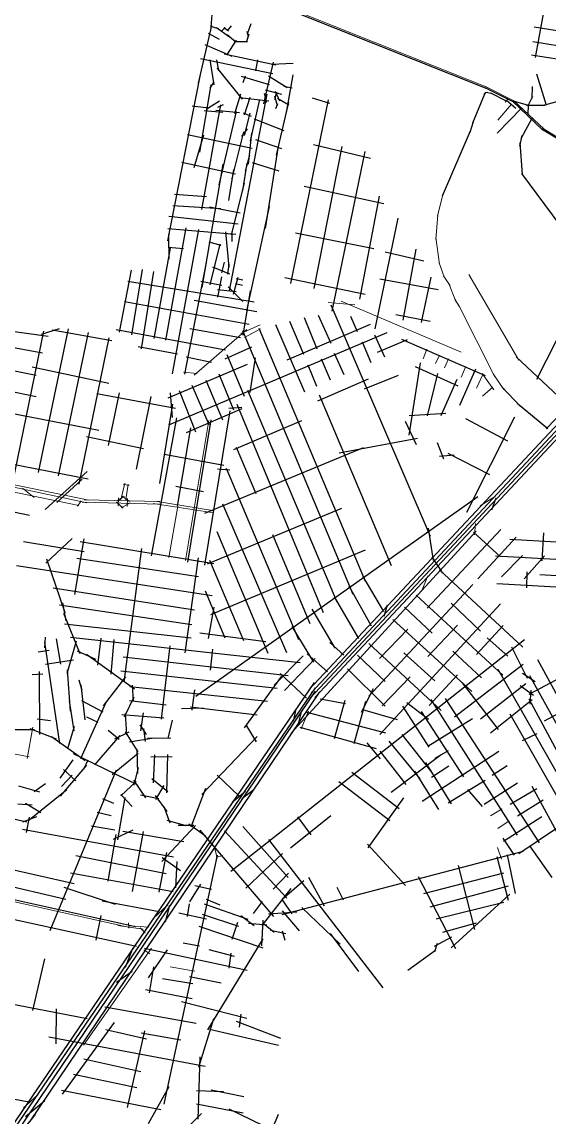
# Model space of a CAD drawing. Header units: inches. Extents: x 723419 to 759401, y 6910722 to 6968430.
# Drawn here: x 729390 to 731647, y 6939397 to 6944091 of the extents above; entities that cross this region are included whole.
import ezdxf

# ---------------------------------------------------------------- set-up
doc = ezdxf.new("R2010")
doc.units = ezdxf.units.IN
doc.header["$MEASUREMENT"] = 0
doc.layers.add('Linhas Axiais - Palhoca', color=3, linetype='Continuous', lineweight=60)
doc.layers.add('Linhas Axiais - Sao Jose', color=5, linetype='Continuous', lineweight=60)

msp = doc.modelspace()

# ---------------------------------------------------------------- linework, layer by layer
at = {"layer": 'Linhas Axiais - Palhoca', "linetype": 'Continuous', "lineweight": 25}
for p, q in [((730202.8, 6944121.5), (730197.8, 6944052.5)), ((730369.7, 6944082.5), (730354.4, 6944038.8)), ((730202.3, 6944075.2), (730144.6, 6943827.8)), ((730187.7, 6944043.1), (730234.7, 6944016)), ((730197.4, 6944072.5), (730229.9, 6944062.8)), ((730223, 6944066.4), (730279.1, 6944027.4)), ((730243, 6944049.8), (730259.7, 6944066.9)), ((730254.2, 6944066.4), (730274.7, 6944053)), ((730270.6, 6944052.3), (730287, 6944074.3)), ((730351.2, 6944004.1), (730362.4, 6944039.3)), ((730360.8, 6944026.4), (730354, 6944049.5)), ((730173.8, 6943994.1), (730288.6, 6943944)), ((730267.1, 6943948.7), (730308.3, 6944012.9)), ((730306.1, 6944004.3), (730269.3, 6944034.7)), ((730299.4, 6944006.3), (730356.4, 6944007.2)), ((730256.4, 6943954.3), (730476.6, 6943906.8)), ((730154.3, 6943933.5), (730464.4, 6943869.7)), ((730194.8, 6943928.3), (730212, 6943820.8)), ((730223.4, 6943928.6), (730231.3, 6943881.1)), ((730398.3, 6943928.4), (730390.9, 6943881.5)), ((730465.3, 6943918.5), (730424.3, 6943739.9)), ((730459.2, 6943909.6), (730551.2, 6943913.8)), ((730151.4, 6943858.3), (730013.6, 6943152.3)), ((730334.3, 6943759.3), (730225.6, 6943894)), ((730329.4, 6943857.5), (730448.8, 6943822.4)), ((730337.4, 6943831.2), (730348.1, 6943860.2)), ((730445.7, 6943860.1), (730525.7, 6943810)), ((730549.5, 6943863.6), (730521.7, 6943702.6)), ((730199.5, 6943821.5), (730150.6, 6943532.7)), ((730211.5, 6943833.4), (730194.1, 6943806.4)), ((730512.1, 6943815.9), (730546.6, 6943808)), ((730279.4, 6942937.5), (730440.8, 6943780.9)), ((730325.9, 6943780.9), (730300.6, 6943696.7)), ((730446.6, 6943750.7), (730322.1, 6943765.8)), ((730366.5, 6943766.8), (730341.4, 6943690.4)), ((730368.3, 6943580.5), (730408.9, 6943758.3)), ((730427.9, 6943785.2), (730437.9, 6943746.4)), ((730431.7, 6943798.9), (730501.5, 6943781.1)), ((730471.3, 6943774.2), (730483.4, 6943732.3)), ((730480.3, 6943789.9), (730471.6, 6943756.7)), ((730474.6, 6943793.2), (730492.9, 6943753.1)), ((730483.9, 6943763.8), (730533.5, 6943734.7)), ((730540.8, 6942968.9), (730702.1, 6943756.1)), ((730633.5, 6943765), (730707.1, 6943742.2)), ((730119.1, 6943731), (730190.4, 6943722.1)), ((730159.9, 6943287.1), (730241.6, 6943734.9)), ((730170.9, 6943711.6), (730250, 6943703.8)), ((730179.6, 6943717), (730235.6, 6943751.8)), ((730220.2, 6943712.9), (730321.3, 6943702.5)), ((730228.6, 6943724.6), (730253.9, 6943736.9)), ((730307.6, 6943707.1), (730233.4, 6943392.5)), ((730484.1, 6943740.1), (730475.6, 6943717.8)), ((730531, 6943747.2), (730478.9, 6943520.2)), ((730337.5, 6943700.9), (730371.8, 6943686.3)), ((730365.5, 6943699.9), (730341.9, 6943604.2)), ((730384.5, 6943675.6), (730511.4, 6943624.8)), ((730339, 6943620.2), (730288.3, 6943420.2)), ((730331.2, 6943599.5), (730356, 6943633.1)), ((730360.3, 6943480.7), (730374, 6943614)), ((730099.5, 6943608.2), (730376.6, 6943549.3)), ((730128.3, 6943467.3), (730169.3, 6943606.8)), ((730389.6, 6943586.3), (730502, 6943548.7)), ((730347.9, 6943451.6), (730365.4, 6943520.3)), ((730487.7, 6943558.2), (730430.9, 6943205.2)), ((730638.5, 6943565.2), (730882.4, 6943506.8)), ((730759.2, 6943556.3), (730639.8, 6942948.6)), ((730717.8, 6942850.7), (730859.5, 6943534.8)), ((730075, 6943489.6), (730305.3, 6943439.2)), ((730250.7, 6943480.6), (730161, 6942953)), ((730336.2, 6943368.4), (730355, 6943485)), ((730376, 6943488.3), (730490.2, 6943452.5)), ((730295.8, 6943458.7), (730274.7, 6943325.1)), ((730287.6, 6943178.6), (730343.3, 6943400.2)), ((730597.9, 6943386.3), (730939.5, 6943312.7)), ((730043.3, 6943352.5), (730179.9, 6943342)), ((730919.2, 6943343.2), (730835.4, 6942902.9)), ((730036.7, 6943303.7), (730241.6, 6943291.4)), ((730192.9, 6943297.9), (730325.2, 6943272)), ((730449, 6943299.1), (730352.2, 6942852.1)), ((730018.8, 6943257.4), (730315.5, 6943224.7)), ((730903.2, 6942774.7), (731000.9, 6943249.3)), ((730091.9, 6943207.7), (730005, 6942726.3)), ((730015.3, 6943205.8), (730305.8, 6943180.6)), ((730034.9, 6942582.8), (730147.7, 6943200.3)), ((730261.6, 6943190.9), (730276.5, 6943039.2)), ((730289.5, 6943192.5), (730288.6, 6943150.1)), ((730017.3, 6943181), (730019.9, 6943074.4)), ((730190.8, 6943147.5), (730242.4, 6943133.4)), ((730561.1, 6943187.1), (730896.3, 6943119.9)), ((729955.8, 6942733.7), (730026.3, 6943121.6)), ((730016.1, 6943125.4), (730081.4, 6943119.3)), ((730195.7, 6942963.2), (730239.3, 6943138.3)), ((730945.8, 6943105.3), (731111.2, 6943066.5)), ((731076.1, 6943116.6), (731021, 6942812.2)), ((730087.7, 6942580.3), (730180.9, 6943060)), ((730246.3, 6943015.2), (730258.2, 6943061.5)), ((730276.5, 6943051.9), (730271, 6943010)), ((729858.2, 6943026.3), (729807.2, 6942760.9)), ((729904.8, 6943029.5), (729859.5, 6942749.9)), ((729953.9, 6943020.5), (729900.2, 6942689.2)), ((730206.3, 6943041), (730278.6, 6943010.9)), ((729843.6, 6942979.5), (730384.4, 6942891.1)), ((730155.7, 6942978.9), (730246.3, 6942961.8)), ((730245.2, 6942997.9), (730227, 6942911.6)), ((730296.5, 6942924.2), (730315.8, 6942996.1)), ((730305.2, 6942968.8), (730334, 6942961.8)), ((730307.7, 6942990.9), (730335.4, 6942984.6)), ((730515.4, 6942995.5), (730859.5, 6942924.5)), ((730922, 6942990.1), (731172.7, 6942943.7)), ((731101.2, 6942802.2), (731142.6, 6942996.3)), ((730227.3, 6942944.2), (730307.7, 6942935.5)), ((730273.7, 6942955.4), (730335.8, 6942892.7)), ((730336.8, 6942747.5), (730368.6, 6942937.4)), ((729828.9, 6942891.7), (730363.3, 6942794.5)), ((730127.2, 6942898.7), (730396.1, 6942849.5)), ((730713.1, 6942878.3), (731137.7, 6941886.7)), ((730599, 6942823.9), (730653.5, 6942690.1)), ((730659.1, 6942834.3), (730712.8, 6942713.3)), ((730796.4, 6942829.9), (730825, 6942763.8)), ((730990.9, 6942837.3), (731137.6, 6942808.5)), ((729502.1, 6942742.7), (729062.6, 6942803.6)), ((729588.7, 6942775.4), (729460.2, 6942159.1)), ((729474.3, 6942752), (729551.1, 6942776.1)), ((729519.4, 6942770.8), (729775.6, 6942724.8)), ((729793.8, 6942772.8), (730261.7, 6942685.6)), ((730108.4, 6942776.9), (730326.2, 6942738.2)), ((730334.1, 6942768.3), (730806.4, 6941638.6)), ((730404.6, 6942777.6), (730860.4, 6941694.3)), ((730475.5, 6942793.4), (730599.8, 6942505.1)), ((730525.2, 6942642.9), (730882, 6942794.5)), ((730536.5, 6942807.9), (730595.8, 6942666.9)), ((729310.5, 6941914), (729484, 6942764.9)), ((729547.5, 6942145.5), (729674.8, 6942759.2)), ((729635.5, 6942109.7), (729763.7, 6942737)), ((730019.6, 6942363.5), (730954.5, 6942759.4)), ((730900.3, 6942750.2), (730942.8, 6942655.7)), ((731039.5, 6942728), (730910.8, 6942674.1)), ((731375.4, 6942573.9), (731016.3, 6942728.9)), ((729477.8, 6942671.3), (729206.6, 6942720.7)), ((729888.6, 6942699.8), (730055.9, 6942668.7)), ((730260.6, 6942646.5), (730374.4, 6942697.8)), ((730847.4, 6942719), (730884.3, 6942630.9)), ((729451.5, 6942575.4), (729166.6, 6942631.1)), ((730093.6, 6942654.7), (730201.5, 6942633)), ((730267.8, 6942665.8), (730341.5, 6942487.2)), ((730388.6, 6942651.1), (730365.6, 6942501.7)), ((730671.9, 6942646.1), (730709.6, 6942556.4)), ((730726.4, 6942670.9), (730768.1, 6942578.8)), ((731095.2, 6942629.8), (731047, 6942319.7)), ((729434.1, 6942612.2), (729762.1, 6942541.9)), ((730354.3, 6942621.7), (730015.3, 6942478.4)), ((730233.3, 6942581.7), (730295.8, 6942428.7)), ((730614.2, 6942621.3), (730651.9, 6942529.2)), ((731074.5, 6942613.4), (731256.6, 6942530.7)), ((731169.3, 6942583.2), (731124.7, 6942401.8)), ((731331.5, 6942602.8), (731263.9, 6942446)), ((729185.6, 6942539.7), (729451.5, 6942485.2)), ((730117.9, 6942534.4), (730191.1, 6942365.4)), ((730177.2, 6942555.2), (730248.5, 6942384.7)), ((730657, 6942467.3), (730874.4, 6942560.2)), ((730856.3, 6942518.5), (731002.3, 6942577.2)), ((731252, 6942557.5), (731184.1, 6942402.4)), ((729710.5, 6942497.4), (730047.9, 6942435.4)), ((729807.2, 6942500.6), (729759.9, 6942274.9)), ((730024.8, 6942500.5), (730033.2, 6942395.5)), ((730063.4, 6942511.2), (730133.9, 6942333.4)), ((730356.3, 6942512.1), (730738.3, 6941604.6)), ((730972.4, 6941759.3), (730663.7, 6942490.5)), ((729719.9, 6942340), (729178.5, 6942445)), ((729942.8, 6942485.9), (729878.7, 6942174.1)), ((730034.3, 6942452.2), (729978.6, 6942111.7)), ((730680.8, 6941557.9), (730311.1, 6942450.9)), ((730052.4, 6942393.3), (729944, 6941801.7)), ((730094.7, 6942331.6), (730332.7, 6942434.1)), ((730279.8, 6942423.7), (730171.6, 6941762.5)), ((730276.6, 6942435.9), (730331.1, 6942439.1)), ((731048.3, 6942403.6), (731204.6, 6942413.2)), ((731498.6, 6942396.7), (731294.2, 6941987.4)), ((730111.3, 6942351), (730055.5, 6942015.5)), ((730100.2, 6941775.3), (730200.4, 6942384.6)), ((730587.3, 6942380.8), (730296.2, 6942256.8)), ((731030.4, 6942379.4), (731078.6, 6942279.9)), ((731288.6, 6942390.2), (731468.6, 6942295.6)), ((729910.2, 6942260.2), (729666.3, 6942311.7)), ((730748.3, 6942243.4), (731083.5, 6942306.5)), ((728950.3, 6942272.3), (729673.4, 6942132.8)), ((730173.4, 6941985.3), (730851.9, 6942266.1)), ((730307.5, 6942268.7), (730392, 6942069.3)), ((731167.7, 6942288.1), (731194.9, 6942217.8)), ((729998.8, 6942238.7), (730255.3, 6942191.5)), ((731178, 6942230), (731240.8, 6942235.6)), ((731213.6, 6942242.2), (731392.7, 6942151.3)), ((729670.2, 6942163.2), (729489.3, 6942001.5)), ((730226.9, 6942175.3), (730280.4, 6942170.7)), ((730264.6, 6942177.4), (730574.9, 6941443.2)), ((728853.2, 6942094.5), (729423, 6941975.9)), ((730049.3, 6942101.2), (730168.1, 6942078.1)), ((731342, 6942055), (730135, 6941199)), ((730524.4, 6941387), (730251, 6942024.1)), ((730185.4, 6941767.7), (730760.2, 6942006)), ((729605.7, 6941876.6), (729492, 6941771.1)), ((730224.5, 6941906.3), (730443.4, 6941385.2)), ((730623.8, 6941510.6), (730464.3, 6941892.6)), ((731440.2, 6941915.3), (731124.8, 6941577.7)), ((731129, 6941921.5), (731151.1, 6941782.2)), ((731323.8, 6941903.2), (731438.9, 6941797.7)), ((731341.4, 6941704.1), (731506.4, 6941881.6)), ((731623.6, 6941901.4), (731616.3, 6941780.7)), ((729396.7, 6941864.1), (729656.7, 6941820.6)), ((729655.9, 6941875.2), (729615.8, 6941636.6)), ((729639.1, 6941863.1), (730212.3, 6941769.9)), ((729901.5, 6941834.2), (729826.1, 6941262)), ((731479.7, 6941873.3), (731875.8, 6941851.3)), ((729494.9, 6941788.8), (729573.3, 6941559.7)), ((729626, 6941792.4), (730146.7, 6941713.5)), ((730089.6, 6941385.9), (730145.6, 6941793.7)), ((730340.8, 6941437.3), (730194.8, 6941782.8)), ((730198.8, 6941550.5), (730861.1, 6941828.6)), ((731144.8, 6941798.1), (731190.5, 6941728.2)), ((731418.2, 6941802.6), (731888.9, 6941776)), ((731443.2, 6941712.2), (731533.4, 6941803.2)), ((731628.1, 6941802.3), (731540.6, 6941704.1)), ((729366.5, 6941760.6), (730204.9, 6941631.9)), ((731178.6, 6941742.9), (731535.3, 6941410.9)), ((730849.8, 6941713.6), (730938.3, 6941564.2)), ((731551.4, 6941733.9), (731550.5, 6941665.4)), ((731607.6, 6941722.6), (732271.6, 6941681.2)), ((729523.4, 6941665.5), (730129.2, 6941570.4)), ((730174.3, 6941651.7), (730258.4, 6941450.3)), ((730789.5, 6941673.9), (730884.8, 6941502.3)), ((730875.5, 6941200.4), (731320.5, 6941679.8)), ((731424, 6941683.3), (732293.6, 6941635.5)), ((729563.7, 6941601), (729578.5, 6941523.5)), ((730726.7, 6941626.6), (730831.8, 6941447.7)), ((731438.7, 6941596.2), (730922.2, 6941036.5)), ((731077.4, 6941633.8), (731449, 6941291.5)), ((731228.5, 6941599.9), (731353.8, 6941480.1)), ((729551.3, 6941592.8), (730117.8, 6941508.3)), ((729568.2, 6941556), (729637.6, 6941383.9)), ((730211.5, 6941581.9), (730187.7, 6941448.3)), ((730631.8, 6941573.7), (730729.6, 6941407.1)), ((730953.7, 6941590.2), (730939, 6941542.3)), ((731028.4, 6941581.9), (731146.5, 6941471.1)), ((729573, 6941510.7), (730115.5, 6941450.8)), ((730977.5, 6941528.9), (731316.3, 6941220.8)), ((731128.4, 6941371.1), (731254.7, 6941505.3)), ((731336.3, 6941379.1), (731451, 6941503.5)), ((729489.9, 6941453.8), (729486.6, 6941408)), ((729598.8, 6941454.4), (730581.2, 6941344.6)), ((730152.4, 6941472.5), (730434.6, 6941434.9)), ((730546.1, 6941499.3), (730639.1, 6941347.2)), ((730921.1, 6941363), (731041.9, 6941487.3)), ((729487.1, 6941432.3), (729551.3, 6940998.5)), ((729536.5, 6941446.7), (729555.5, 6941337.6)), ((729622.9, 6941436.5), (729583.2, 6941296.4)), ((729728.7, 6941449.1), (729714.4, 6941334.2)), ((729783.9, 6941443.7), (729770.4, 6941295.3)), ((730022.8, 6941416.5), (729987, 6941102.1)), ((731541.8, 6941442.3), (730284.8, 6940449.2)), ((730707.9, 6941431.1), (730767.7, 6941376.9)), ((730875.1, 6941426.4), (731185.3, 6941139)), ((731382.7, 6941450.4), (731470.1, 6941372)), ((731486.7, 6941412.5), (731552.8, 6941278.4)), ((729459.5, 6941391.4), (729506.5, 6941398.6)), ((729627.3, 6941394.9), (729704.8, 6941358.8)), ((729666.4, 6941380.9), (729872.7, 6941232.8)), ((729823.2, 6941369.2), (730530.1, 6941288.9)), ((730205.5, 6941402.6), (730195.5, 6941311.6)), ((730595, 6941373.7), (730470.7, 6941247.5)), ((730514.1, 6941224.5), (730645.6, 6941361.9)), ((730611.8, 6941382.8), (730698.6, 6941304.5)), ((730826.4, 6941376.7), (730945.4, 6941263.1)), ((731024.7, 6941387), (731157.3, 6941266.3)), ((731234.8, 6941393.6), (731357.4, 6941280.1)), ((729491.4, 6941337.3), (729611.6, 6941356.4)), ((729584.3, 6941313.2), (729597.4, 6941136.1)), ((730784, 6941318.5), (730944.8, 6941157.7)), ((731242.2, 6941111.9), (731536.5, 6941337.3)), ((731427, 6941317.2), (731782.4, 6940690.7)), ((732717.8, 6941337.6), (731518.2, 6940524.6)), ((731840.3, 6940910.5), (731598.9, 6941356.9)), ((729433.5, 6941294.1), (729479.9, 6941296.3)), ((729464.5, 6941306.8), (729466.1, 6941036.1)), ((729647.8, 6941225.3), (729636, 6941269)), ((729739.2, 6941159.3), (729835.4, 6941283.2)), ((729814.4, 6941310), (730483.2, 6941234.8)), ((730343.7, 6941064.8), (730502.9, 6941286.3)), ((730495.7, 6941298.1), (730608.5, 6941192)), ((730933.2, 6941158.9), (731051.8, 6941283.5)), ((731133.8, 6941160.9), (731254.6, 6941291.6)), ((731534, 6941299.1), (731587.8, 6941264.2)), ((731561.8, 6941209.7), (731698.6, 6941282.9)), ((731798.6, 6940865.5), (731565.2, 6941288.5)), ((730646, 6941236.7), (729176, 6939082)), ((729193.5, 6939130.8), (730643.4, 6941259.2)), ((729216, 6939105.6), (730647.7, 6941222.7)), ((730664.5, 6941220.1), (729423, 6939376.1)), ((729661.2, 6941098.9), (729643.8, 6941249.4)), ((729852.1, 6941241.8), (730441.5, 6941179)), ((729861.8, 6941247.6), (729865.9, 6941179.1)), ((730129.1, 6941228.2), (730117.3, 6941140.2)), ((730843.7, 6941132.4), (730894.9, 6941233.4)), ((731430.7, 6941058.5), (731276.5, 6941258.5)), ((731353, 6941103.4), (731547.6, 6941255.7)), ((731522.9, 6941246.6), (731580, 6941205.8)), ((731569.6, 6941226.5), (731564.4, 6941166.9)), ((729591.9, 6941180.5), (729613.1, 6941052.2)), ((729642.2, 6940933.9), (729750.8, 6941175.6)), ((729645.2, 6941182.2), (729736.2, 6941133.8)), ((729868.7, 6941197.1), (729827.6, 6941111.3)), ((729850.2, 6941182.4), (730007.5, 6941164.2)), ((730775.2, 6941168.7), (730666.4, 6941187.3)), ((730772.4, 6941182.2), (730727, 6941018.3)), ((730812, 6940998.3), (730862.5, 6941179.7)), ((731037.6, 6941173.6), (731131.1, 6941101.6)), ((731141.2, 6941186.4), (731510.6, 6940605.4)), ((731605.5, 6940572.5), (731203.4, 6941190.3)), ((731396.5, 6941043.2), (731575.4, 6941187)), ((731814.9, 6940714.9), (731561.3, 6941188.7)), ((729832.6, 6941126.9), (729837.5, 6941035.6)), ((729908.7, 6941129.7), (729898.4, 6941052.5)), ((730073.3, 6941148.4), (730166.6, 6941151.3)), ((730112, 6941155.4), (730397.4, 6941120.3)), ((730562.4, 6941145), (730551.6, 6941093.4)), ((730587.3, 6941139.2), (730570.8, 6941076.2)), ((730609.7, 6941132.4), (730946.2, 6941043.6)), ((730848.6, 6941144.4), (730996.8, 6941100.3)), ((731020.1, 6941157.7), (731132.8, 6940981.9)), ((731100, 6941135.1), (731280.5, 6940854.8)), ((731627, 6941095.3), (731725.9, 6941147.6)), ((729455.6, 6941103.5), (729513.1, 6941096.3)), ((729666.8, 6941112.1), (729715.3, 6941089.1)), ((729817.9, 6941122), (729998.1, 6941107.9)), ((730033.2, 6941098), (730014.7, 6941019.1)), ((730349.4, 6941078.7), (730392.9, 6941004.5)), ((731319.4, 6941103.7), (731127.6, 6940984.5)), ((731744.1, 6940660.5), (731480.9, 6941124.3)), ((729350.5, 6941058.7), (729443.4, 6941058.7)), ((729537.8, 6941016.4), (729425.5, 6941060.9)), ((729613.8, 6941071.1), (729584.7, 6940975)), ((729701.9, 6940906.5), (729810.3, 6941032.4)), ((729759.1, 6941055.2), (729806.4, 6941017.1)), ((729787.3, 6941018), (729849.8, 6941047.5)), ((729832.6, 6941047.5), (729886.5, 6940961.8)), ((729895.5, 6941077.4), (729921.5, 6941036.2)), ((729910.5, 6941061.8), (729917.2, 6941006.7)), ((730580.3, 6941068.3), (730906.3, 6940976.4)), ((731016.2, 6941037.2), (731139.4, 6940881.1)), ((731533.9, 6941010.3), (731596.5, 6941040.8)), ((729517, 6941027.5), (729661.2, 6940925)), ((729851.1, 6941005.3), (729954.9, 6941022.3)), ((729927.9, 6941020.6), (730027.2, 6941022)), ((730160.1, 6940779.5), (730397.3, 6941027.7)), ((730867.5, 6941000.2), (730924.5, 6940931.9)), ((730961.3, 6941007.3), (731094.2, 6940846.1)), ((729885, 6940820.8), (729610.7, 6940953.7)), ((729776.3, 6940864.5), (729888.1, 6940956.5)), ((729882, 6940973.7), (729885.7, 6940869.9)), ((729942, 6940940.8), (730033, 6940942.3)), ((729958, 6940948.8), (729951.9, 6940830)), ((730010.9, 6940786.7), (730015.5, 6940950.7)), ((730922, 6940965.5), (731034.5, 6940821.8)), ((730971.4, 6940789.3), (731184.9, 6940950.7)), ((731432.1, 6940963.4), (731103.8, 6940750.1)), ((731159.2, 6940935.5), (731217.2, 6940967.8)), ((729608.5, 6940927.6), (729552.9, 6940849.6)), ((729554.8, 6940772.8), (729668.1, 6940904.7)), ((729655.3, 6940887.6), (729673.2, 6940927.6)), ((729888.1, 6940894.9), (729870, 6940819.2)), ((731117.7, 6940916), (731228.4, 6940739.9)), ((731144.2, 6940853.9), (731217.4, 6940901.8)), ((731403.8, 6940862.5), (731467.1, 6940903.4)), ((729511.7, 6940197), (729795.1, 6940885.4)), ((729604.7, 6940862.9), (729559.6, 6940813.7)), ((729568.4, 6940886.8), (729621.2, 6940838.3)), ((729946.2, 6940847.5), (730015.5, 6940792.8)), ((730225.5, 6940862.9), (730319.5, 6940773)), ((730803.3, 6940874.8), (731005.4, 6940719.6)), ((731071, 6940879.8), (731174.3, 6940715.4)), ((729374.9, 6940816.9), (729465.5, 6940791.4)), ((729421.9, 6940671.5), (729582.9, 6940800.8)), ((729442.5, 6940792.7), (729491.4, 6940826.5)), ((729879, 6940835.2), (729813.9, 6940773.6)), ((729868, 6940840.9), (729919.6, 6940765.8)), ((729963.7, 6940758.5), (729999.1, 6940818.6)), ((730115.2, 6940640.6), (730178.1, 6940805.9)), ((730332.1, 6940761.8), (730383.4, 6940800.4)), ((730747.6, 6940835.8), (730965.2, 6940667.3)), ((731214.6, 6940743.9), (731372.8, 6940841.4)), ((731297.6, 6940801.2), (731360.2, 6940727.8)), ((731368.9, 6940738.5), (731512.6, 6940829)), ((731481, 6940738.4), (731594.3, 6940804.9)), ((731573.2, 6940814.8), (731678.9, 6940621.2)), ((729784.1, 6940741.2), (729736.4, 6940760.8)), ((729831, 6940766.6), (729799.4, 6940585.4)), ((729813, 6940779.8), (729862.6, 6940728.6)), ((729897.9, 6940777.9), (729975.7, 6940762.6)), ((729961.1, 6940774.7), (730010.8, 6940705.9)), ((730290, 6940746.6), (730346.9, 6940793)), ((731023.6, 6940764.8), (730871.6, 6940550.6)), ((731511.3, 6940687.7), (731622, 6940756.2)), ((729372.4, 6940740.1), (729434.2, 6940734.7)), ((729404.9, 6940742.6), (729470.5, 6940702.1)), ((729998.1, 6940727.5), (730023.6, 6940658.1)), ((729335.9, 6940679.1), (729410.8, 6940662.1)), ((729393.8, 6940662.1), (729453.4, 6940685.1)), ((729410, 6940617), (729422.8, 6940681.7)), ((729771.9, 6940688), (729712.3, 6940701.9)), ((730010.2, 6940669.5), (730092.4, 6940646)), ((730539.8, 6940550.2), (730713, 6940689.3)), ((730569.5, 6940683.5), (730626.9, 6940606.5)), ((731451.9, 6940579.1), (731616.7, 6940685.8)), ((729392.3, 6940630.5), (730038.8, 6940512.2)), ((729687.6, 6940645.4), (729788.2, 6940627.5)), ((729781.6, 6940587.9), (729865.9, 6940627.9)), ((729821.6, 6940622.8), (730083.1, 6940577.7)), ((729864.2, 6940364.1), (729911, 6940620.3)), ((730133.3, 6940646.6), (729989.4, 6940492.6)), ((730059.3, 6940647.9), (730126.9, 6940647.9)), ((730104.6, 6940654.3), (730176.3, 6940601.7)), ((730151.8, 6940626.2), (730467.6, 6940256.8)), ((730257.9, 6940623.2), (730523.9, 6940335.6)), ((730530, 6940424.2), (730335.4, 6940641.9)), ((728869.4, 6940567.6), (729613.9, 6940397.7)), ((729759.4, 6940408.4), (729794.3, 6940607.5)), ((730446.4, 6940586.3), (730935.3, 6939951.1)), ((730869.4, 6940566.2), (731033, 6940389.5)), ((731449.3, 6940592.8), (731498.3, 6940519.1)), ((729621.4, 6940517.9), (730007.3, 6940441.4)), ((730009, 6940530.9), (729975.8, 6940360.7)), ((730225.5, 6940519.3), (729997.8, 6939451.6)), ((730348.8, 6940378.1), (730505.7, 6940525.9)), ((731536.8, 6940534.5), (730503.4, 6940264)), ((731467, 6940520.9), (731502.6, 6940355.6)), ((731563.4, 6940559), (731659.5, 6940423.9)), ((728596.5, 6940498.3), (729876.8, 6940213.5)), ((729990.2, 6940509.6), (730069.5, 6940453.5)), ((730053.3, 6940492.6), (730048.2, 6940379.3)), ((731329.7, 6940200.5), (731258.6, 6940475.8)), ((731423.9, 6940513.2), (731472.3, 6940326)), ((729009.2, 6940462.8), (729578.6, 6940331.4)), ((729597.9, 6940443.4), (730038.3, 6940363.2)), ((730465.2, 6940373.2), (730530.8, 6940442.8)), ((730616.7, 6940424.4), (730683.6, 6940301.8)), ((731087, 6940427.5), (731245.8, 6940119.4)), ((731110.4, 6940355.2), (731453.1, 6940443.3)), ((728590.5, 6940411.8), (729880.3, 6940129.3)), ((729569.1, 6940381.7), (729789.5, 6940309.9)), ((730154.1, 6940394.5), (730108.1, 6940319.9)), ((730201.9, 6940372), (730131.2, 6940387.6)), ((730419, 6940218.6), (730543.3, 6940376.2)), ((730503.8, 6940331.3), (730597.5, 6940411.4)), ((730738.7, 6940381.7), (730765.4, 6940328.1)), ((731137.9, 6940297.4), (731472.9, 6940387.7)), ((730238.5, 6940305.4), (730180, 6940329.9)), ((730503.4, 6940329.5), (730546.3, 6940268.5)), ((731227.6, 6940121.6), (731478.4, 6940352.5)), ((729734.2, 6940323.2), (729978.1, 6940278.6)), ((729951.3, 6940246.1), (730015.2, 6940306.2)), ((730021.8, 6940303.7), (730004, 6940232.1)), ((730105.7, 6940310.6), (730098.2, 6940256.7)), ((730170.2, 6940310.2), (730356.8, 6940244.9)), ((730381, 6940268.9), (730420.5, 6940320.6)), ((730504.7, 6940280.9), (730577.2, 6940195.6)), ((730587.9, 6940295.1), (730752.7, 6940137.9)), ((731163.8, 6940246.8), (731453.6, 6940318.3)), ((729727.4, 6940261.3), (729706.6, 6940155)), ((730062.4, 6940271.9), (730180.9, 6940246.3)), ((730161.5, 6940267.2), (730317, 6940215.4)), ((730327.6, 6940260.6), (730384.2, 6940218.6)), ((730421.1, 6940240.1), (730415.9, 6940130.3)), ((730446, 6940267.8), (730566.7, 6940277.1)), ((730148.2, 6940215.3), (730421.1, 6940122)), ((730313.5, 6940230.1), (730288.6, 6940157.9)), ((730359.7, 6940228.5), (730438.6, 6940220.1)), ((730422.5, 6940228.1), (730470.7, 6940189.1)), ((730454.3, 6940197.8), (730519.6, 6940183.9)), ((730504.3, 6940195.3), (730515.3, 6940154.4)), ((731191.9, 6940189.5), (731336.8, 6940229.2)), ((730080.5, 6940143.6), (730150.4, 6940131.2)), ((730421.7, 6940161), (730184.5, 6939770.9)), ((730710.6, 6940184.3), (730830.8, 6940021.5)), ((731229.3, 6940168.3), (731155.2, 6940128.2)), ((731168.6, 6940140.1), (731156.7, 6940105.1)), ((728060.4, 6940131.6), (729669.4, 6939818.8)), ((729864.8, 6940121.9), (729832.3, 6940037.8)), ((729915.3, 6940120.6), (730354.1, 6940026.7)), ((730012.3, 6940113.7), (729930.3, 6939993.4)), ((730190.7, 6940114.4), (730299, 6940086.9)), ((730284, 6940100), (730275.6, 6940035.8)), ((731042.7, 6940027.1), (731160.5, 6940112.3)), ((729436.8, 6939854.3), (729488.7, 6940074.6)), ((729795.1, 6939975.1), (729862.5, 6940022.7)), ((729954.2, 6940040.1), (729934.5, 6939929.1)), ((730107.6, 6939999.7), (730243.6, 6939972.6)), ((729991.5, 6939991), (730121.5, 6939969.8)), ((729919.9, 6939943.7), (730119.1, 6939905.3)), ((729537.2, 6939861.3), (729535, 6939710.4)), ((729744.6, 6939869), (730136.2, 6939799.9)), ((730073.5, 6939891.8), (730352.6, 6939821.3)), ((730210.8, 6939818.5), (730145.8, 6939609.4)), ((730328.1, 6939838.2), (730321, 6939782.8)), ((729785.4, 6939801.8), (729562.7, 6939494.6)), ((729749.8, 6939771.6), (729924.2, 6939732)), ((729914.9, 6939766.4), (729841.3, 6939437.8)), ((730192.8, 6939773.6), (730488.3, 6939705.5)), ((730306.8, 6939807.3), (730497.5, 6939734.6)), ((729505.9, 6939740.6), (730174.2, 6939614.5)), ((729900.2, 6939757.5), (730070.4, 6939728.3)), ((729655.1, 6939646.3), (729899.2, 6939592)), ((730152.6, 6939655.2), (730144, 6939388)), ((729611.2, 6939581.2), (729882.3, 6939523.5)), ((729193.8, 6939505.1), (729420.4, 6939462)), ((729396.7, 6939436.5), (729458.5, 6939492)), ((729559.3, 6939512.8), (729985.2, 6939429.6)), ((730019.5, 6939526.2), (729930.3, 6939367.6)), ((730138.1, 6939511), (730253.5, 6939507.2)), ((730201.1, 6939513.9), (730340.2, 6939485.3)), ((729405.9, 6939399.2), (729488.6, 6939467.5)), ((730137.2, 6939453.9), (730337.4, 6939414.8)), ((729446.4, 6939407.3), (729342.4, 6939278.2)), ((730159.2, 6939412), (730060, 6939314.2)), ((730275.4, 6939432.9), (730670.8, 6939241.4)), ((730487, 6939408.2), (730456.5, 6939332.9))]:
    msp.add_line(p, q, dxfattribs=at)
at = {"layer": 'Linhas Axiais - Palhoca', "lineweight": 0}
for p, q in [((730815, 6942877.9), (730700.7, 6942887.4)), ((730756.8, 6942893.7), (731270.1, 6942674.7)), ((730352.6, 6942772.2), (730127.6, 6942576.7)), ((730410.2, 6942792.5), (730327.9, 6942755.1)), ((730411.9, 6942775.9), (730342.7, 6942738.5)), ((731124.4, 6942687.6), (731108.6, 6942647)), ((731177.9, 6942662.3), (731161.2, 6942627)), ((731216.5, 6942646.7), (731198.9, 6942608.7)), ((730140, 6942583.1), (730081.5, 6942589.1)), ((731290.2, 6942613.9), (731270.8, 6942568.6)), ((731364.4, 6942582.5), (731336.6, 6942521)), ((731360.2, 6942583.9), (731411.1, 6942513.7)), ((731406.9, 6942525), (731362, 6942486.1)), ((730090.5, 6941782.7), (730190.1, 6942382)), ((729039.1, 6942173), (729676, 6942040.5)), ((729634.5, 6942018), (729051.8, 6942137.8)), ((729539.9, 6942030.6), (729648.1, 6942130.2)), ((729830.9, 6942113.1), (729813.6, 6942042.7)), ((729668.8, 6942029.7), (729315.5, 6942105.7)), ((729392.4, 6942092.1), (729442, 6942052.8)), ((729823.7, 6942108.9), (729850, 6942103.8)), ((729834.7, 6942042.7), (729844.5, 6942109.3)), ((729627.6, 6942015.1), (729643.4, 6942038.6)), ((729648.1, 6942032.2), (729981.5, 6942023.3)), ((729980, 6942035.6), (729656.3, 6942042.4)), ((729794.7, 6942032.1), (729824.1, 6942006)), ((729796.8, 6942037.2), (729827.3, 6942057.5)), ((729804.2, 6942051.1), (729801.7, 6942015.8)), ((729815, 6942007.7), (729854, 6942028.9)), ((729820.1, 6942057.5), (729850.2, 6942034.8)), ((729841.9, 6942047.7), (729840.9, 6942013.2)), ((730211.2, 6941986.3), (729952.5, 6942026.3)), ((729960.3, 6942036.6), (730206.5, 6941996.6)), ((730019.4, 6941794.9), (730057.8, 6942014.5)), ((731331.9, 6941940.5), (731327.4, 6941892.3)), ((731334.7, 6941907.5), (730541, 6941041.4)), ((731128.7, 6941716.6), (731101, 6941648.8)), ((730617.6, 6941136.5), (730585.4, 6941060.9)), ((729437.2, 6941068.4), (729412.7, 6940934.4)), ((729354.5, 6940953.3), (729421.7, 6940941)), ((731445.9, 6940717.9), (731396.3, 6940688.1)), ((731475.7, 6940666.7), (731427.3, 6940633.4)), ((730226.4, 6940506.2), (730213.2, 6940558.9)), ((730221.9, 6940512.3), (730250.1, 6940516.1)), ((731426.9, 6940551.6), (731443.2, 6940502.4)), ((729845.1, 6940210.7), (728595.3, 6940489.9)), ((729908.6, 6940202.8), (729800.2, 6940218.6)), ((729847.9, 6940205.9), (729847.1, 6940229)), ((729934, 6940210.3), (729852.2, 6940217)), ((729896.7, 6940207.9), (729917.7, 6940186.1)), ((729944.5, 6940120.5), (729653.7, 6939705.1)), ((729911.9, 6940113.6), (729937.3, 6940096.7)), ((730024.3, 6940040.9), (730130.2, 6940022.9))]:
    msp.add_line(p, q, dxfattribs=at)
at = {"layer": 'Linhas Axiais - Sao Jose', "linetype": 'Continuous', "lineweight": 25}
for p, q in [((730624.3, 6941192.5), (733694.5, 6944482.2)), ((730628.5, 6941214.7), (733672.2, 6944478.3)), ((733700.4, 6944463.6), (730643.7, 6941194.9)), ((731389.5, 6943801.1), (730414.1, 6944190.7)), ((731636.9, 6944209.9), (731587.3, 6943938.8)), ((731913.1, 6944013.5), (731582.6, 6944068.7)), ((731577.7, 6944006.3), (731973.6, 6943943.2)), ((731964.4, 6943884.1), (731571.2, 6943948.5)), ((731593.3, 6943868.7), (731635.3, 6943734.2)), ((731495.5, 6943746.9), (731373.9, 6943808)), ((731574, 6943762.9), (731576.1, 6943813.8)), ((731370.2, 6943781.6), (731319.5, 6943657.1)), ((731374.3, 6943787.6), (731368.3, 6943777.4)), ((731383.4, 6943788), (731372.5, 6943787)), ((731404.1, 6943782.9), (731379.3, 6943788.6)), ((731464.6, 6943751.3), (731398.4, 6943784.9)), ((731471.3, 6943760.6), (731459.1, 6943746.5)), ((731465.1, 6943755.2), (731504.4, 6943721.6)), ((731575.7, 6943770.3), (731556.7, 6943730.9)), ((731741, 6943765), (731616.8, 6943731.3)), ((731621, 6943626.2), (731490.6, 6943750.6)), ((731559.1, 6943732.2), (731495.3, 6943751.6)), ((731629.2, 6943732.9), (731550, 6943732.9)), ((731557.7, 6943735.9), (731555.5, 6943694.2)), ((731321.6, 6943663), (731307.2, 6943616.9)), ((731575.4, 6943680.2), (731526.1, 6943589.6)), ((731309.2, 6943622.5), (731190, 6943343.3)), ((731678.6, 6943592.2), (731615, 6943630.9)), ((731529.9, 6943604.1), (731521, 6943558.2)), ((731522.3, 6943573.2), (731532.1, 6943436.8)), ((731694.5, 6943218.9), (731530.3, 6943441.5)), ((730619.5, 6941229.8), (732604.3, 6943352.8)), ((731719.1, 6942805.3), (731592.9, 6942557.5)), ((732028.3, 6942756.7), (731634.5, 6942346.8)), ((731733.4, 6942442.9), (731506.3, 6942654.6)), ((731444.3, 6942526.8), (731525.3, 6942443)), ((731510.2, 6942457.1), (731641.5, 6942347.8)), ((731401.3, 6942000.1), (731420.5, 6942051.1))]:
    msp.add_line(p, q, dxfattribs=at)
at = {"layer": 'Linhas Axiais - Sao Jose', "lineweight": 0}
for p, q in [((731384.6, 6943809), (730399.3, 6944203.6)), ((731371.6, 6943814.7), (731505.1, 6943747.6)), ((731530.1, 6943722.2), (731425.1, 6943614.1)), ((731486.3, 6943738.7), (731427, 6943669)), ((731495.3, 6943753.4), (731625.9, 6943630.5)), ((731619.4, 6943635.3), (731680.9, 6943597.4)), ((731192.7, 6943350.8), (731169.9, 6943257.7)), ((731170.9, 6943263.6), (731162.8, 6943157.7)), ((731162.5, 6943166.7), (731178.4, 6943052.9)), ((731177, 6943058.4), (731199.8, 6942994.5)), ((731517, 6942641), (731302.9, 6943008.3)), ((731195.5, 6943002.1), (731223.6, 6942959.7)), ((731249.8, 6942890), (731217.1, 6942971.8)), ((731263.5, 6942869.1), (731243.4, 6942902.1)), ((731415.2, 6942569.8), (731257.4, 6942880.3)), ((731453.5, 6942515.1), (731407.5, 6942582.4)), ((731351.5, 6942016.1), (731417.2, 6942058.7))]:
    msp.add_line(p, q, dxfattribs=at)

doc.saveas('drawing.dxf')
